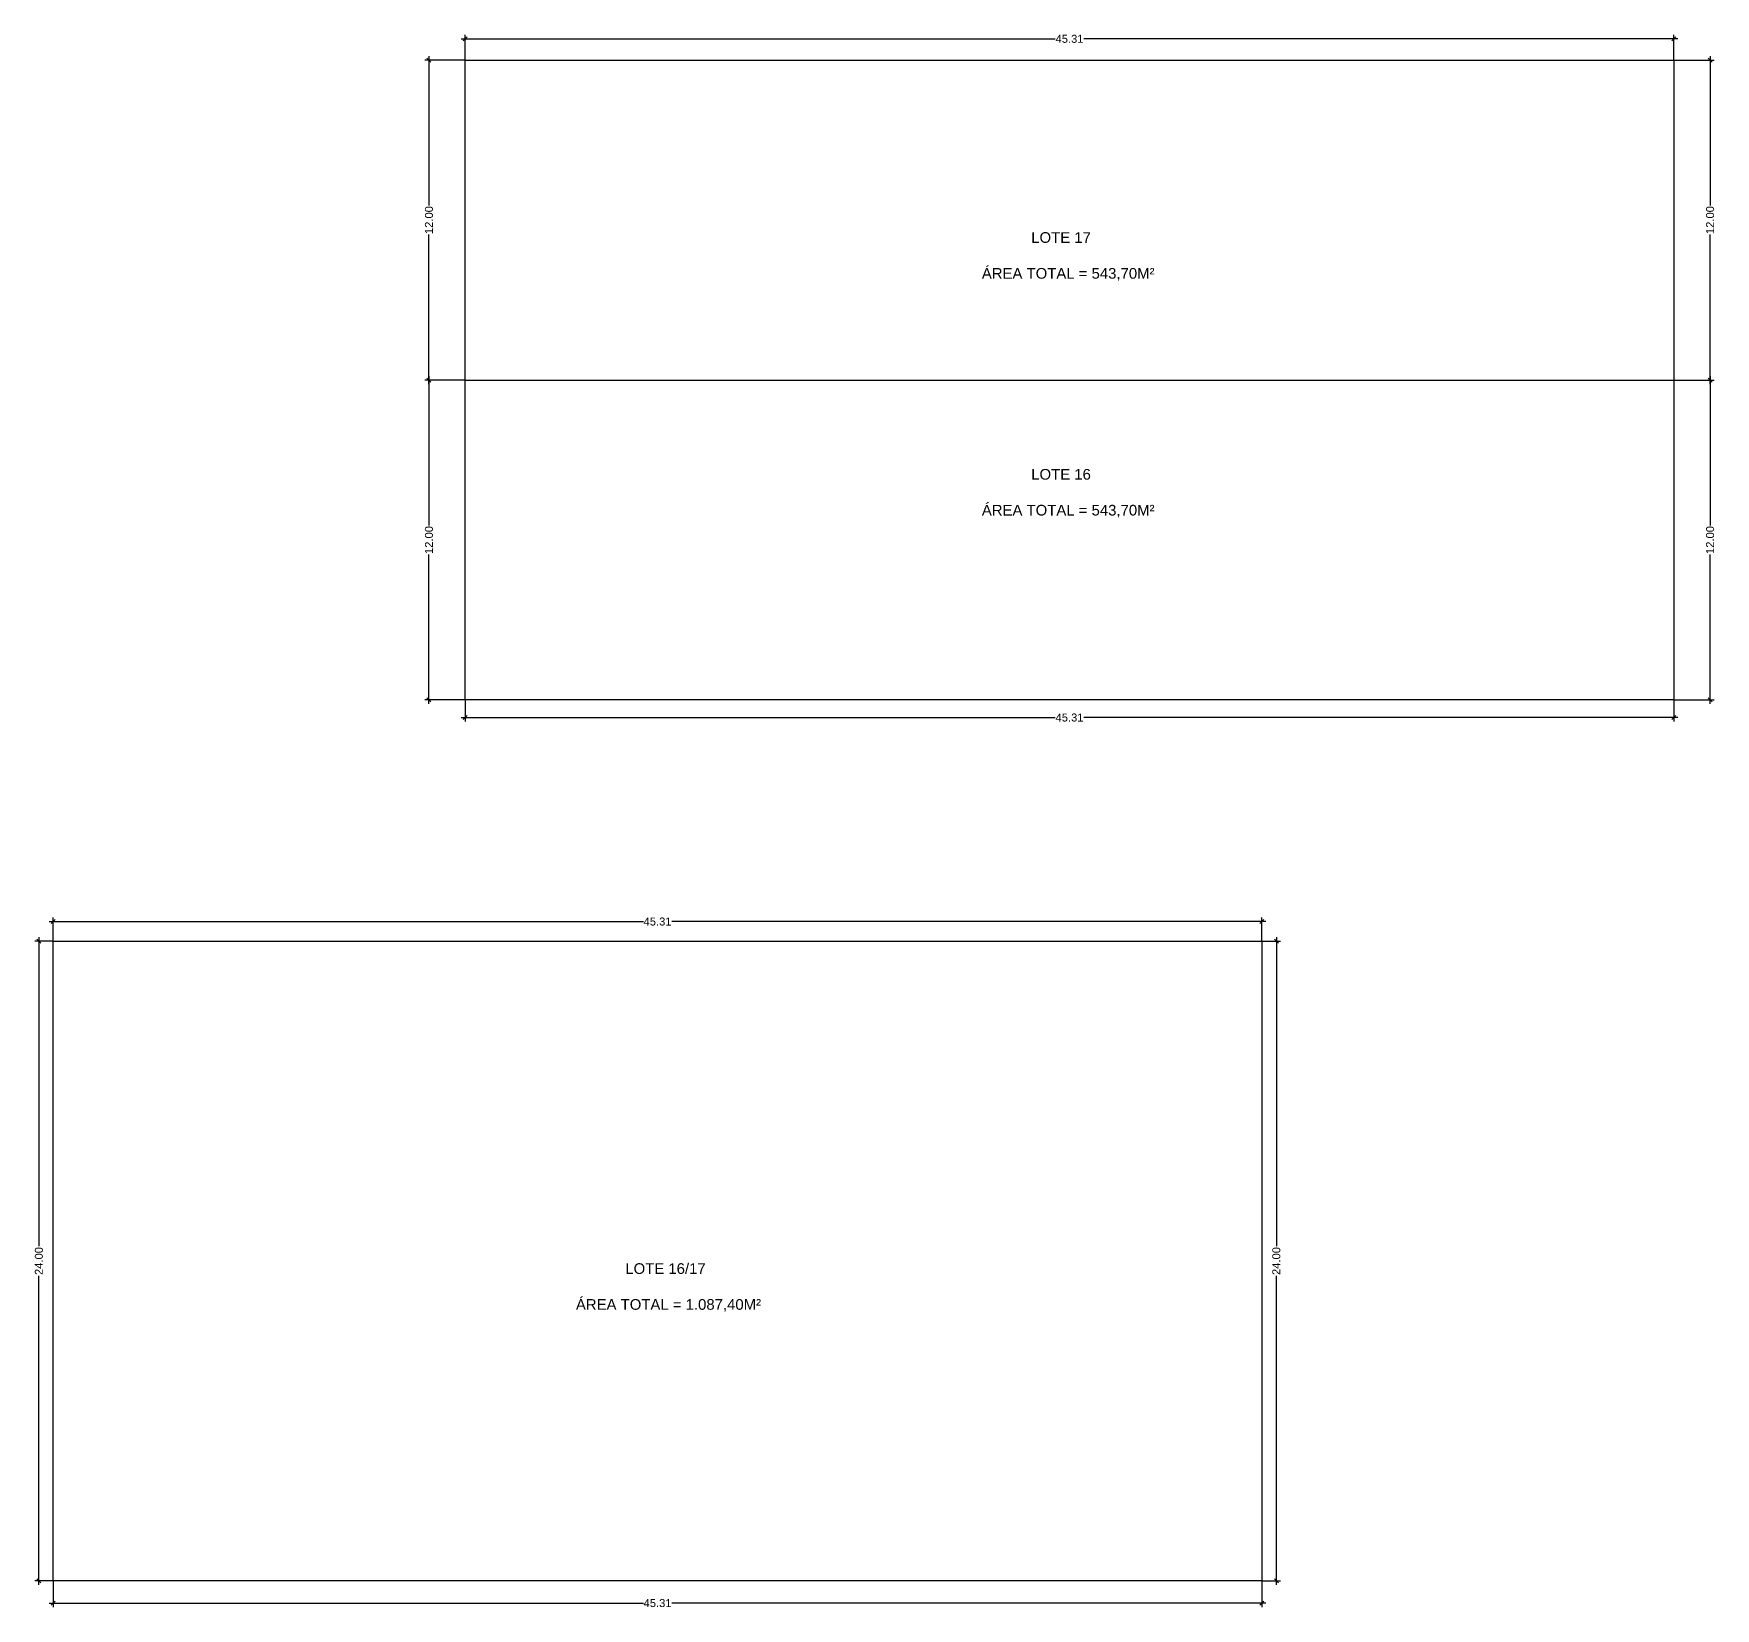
# Model space of a CAD drawing. Extents: x 71 to 190, y 136 to 195.
# Drawn here: x 126.9 to 189.9, y 135.9 to 194.9 of the extents above; entities that cross this region are included whole.
import ezdxf

# ---------------------------------------------------------------- set-up
doc = ezdxf.new("R2010")
doc.units = 0
doc.header["$MEASUREMENT"] = 0
doc.layers.get('0').update_dxf_attribs({"linetype": 'CONTINUOUS'})
doc.layers.get('DEFPOINTS').update_dxf_attribs({"linetype": 'CONTINUOUS'})
doc.layers.add('cota', color=1, linetype='CONTINUOUS')
doc.layers.add('texto', color=7, linetype='CONTINUOUS')
doc.styles.get("Standard").update_dxf_attribs({"font": 'arial.ttf'})
doc.dimstyles.new('cotass', dxfattribs={"dimtxt": 0.15, "dimasz": 0.15, "dimexe": 0.15, "dimexo": 0, "dimgap": 0.05, "dimtad": 0, "dimzin": 4, "dimdsep": 46, "dimtxsty": 'Standard', "dimblk": 'OBLIQUE', "dimcen": 0, "dimdle": 0.15, "dimclrd": 256, "dimclrt": 4, "dimadec": 0, "dimazin": 1, "dimtfac": 1, "dimtix": 1, "dimtofl": 0, "dimtmove": 0, "dimatfit": 3, "dimldrblk": 'OPEN30', "dimfxl": 0, "dimtolj": 1, "dimtzin": 0, "dimlwd": -1, "dimarcsym": 0})

# ---------------------------------------------------------------- blocks, each defined once
blk = doc.blocks.new('_Oblique')
at = {"color": 0, "linetype": 'ByBlock', "lineweight": -2}
blk.add_line((-0.5, -0.5), (0.5, 0.5), dxfattribs=at)
blk = doc.blocks.new('*D8')
at = {"layer": 'cota', "color": 0, "lineweight": -2, "transparency": 16777216}
for p, q in [((143.056, 193.924), (143.056, 194.87)), ((188.366, 193.924), (188.366, 194.87))]:
    blk.add_line(p, q, dxfattribs=at)
at = {"layer": 'cota', "transparency": 16777216}
for p, q in [((142.906, 194.72), (165.178, 194.72)), ((188.516, 194.72), (166.245, 194.72))]:
    blk.add_line(p, q, dxfattribs=at)
at = {"layer": 'DEFPOINTS', "color": 0, "transparency": 16777216}
for p in [(188.366, 194.72), (143.056, 193.924), (188.366, 193.924)]:
    blk.add_point(p, dxfattribs=at)
at = {"layer": 'cota', "transparency": 16777216, "xscale": 0.15, "yscale": 0.15, "zscale": 0.15, "rotation": 180}
blk.add_blockref('_Oblique', (143.056, 194.72), dxfattribs=at)
at = {"layer": 'cota', "transparency": 16777216, "xscale": 0.15, "yscale": 0.15, "zscale": 0.15}
blk.add_blockref('_Oblique', (188.366, 194.72), dxfattribs=at)
at = {"layer": 'cota', "color": 4, "transparency": 16777216, "insert": (165.711, 194.72), "char_height": 0.3, "attachment_point": 5}
blk.add_mtext('\\A1;45.31', dxfattribs=at)
blk = doc.blocks.new('_Open30')
at = {"color": 0, "linetype": 'ByBlock', "lineweight": -2}
for p, q in [((-1, 0.27), (0, 0)), ((0, 0), (-1, -0.27)), ((0, 0), (-1, 0))]:
    blk.add_line(p, q, dxfattribs=at)
blk = doc.blocks.new('*D9')
at = {"layer": 'cota', "color": 0, "lineweight": -2, "transparency": 16777216}
for p, q in [((143.056, 193.924), (141.544, 193.924)), ((143.056, 181.924), (141.544, 181.924))]:
    blk.add_line(p, q, dxfattribs=at)
at = {"layer": 'cota', "transparency": 16777216}
for p, q in [((141.694, 194.074), (141.694, 188.466)), ((141.694, 181.774), (141.694, 187.383))]:
    blk.add_line(p, q, dxfattribs=at)
at = {"layer": 'DEFPOINTS', "color": 0, "transparency": 16777216}
for p in [(143.056, 193.924), (141.694, 181.924), (143.056, 181.924)]:
    blk.add_point(p, dxfattribs=at)
at = {"layer": 'cota', "transparency": 16777216, "xscale": 0.15, "yscale": 0.15, "zscale": 0.15}
for p, rotation in [((141.694, 193.924), 90), ((141.694, 181.924), 270)]:
    blk.add_blockref('_Oblique', p, dxfattribs=dict(at, rotation=rotation))
at = {"layer": 'cota', "color": 4, "transparency": 16777216, "insert": (141.694, 187.924), "char_height": 0.3, "attachment_point": 5, "rotation": 90}
blk.add_mtext('\\A1;12.00', dxfattribs=at)
blk = doc.blocks.new('*D10')
at = {"layer": 'cota', "color": 0, "lineweight": -2, "transparency": 16777216}
for p, q in [((143.056, 181.924), (141.544, 181.924)), ((143.056, 169.924), (141.544, 169.924))]:
    blk.add_line(p, q, dxfattribs=at)
at = {"layer": 'cota', "transparency": 16777216}
for p, q in [((141.694, 182.074), (141.694, 176.466)), ((141.694, 169.774), (141.694, 175.383))]:
    blk.add_line(p, q, dxfattribs=at)
at = {"layer": 'DEFPOINTS', "color": 0, "transparency": 16777216}
for p in [(143.056, 181.924), (141.694, 169.924), (143.056, 169.924)]:
    blk.add_point(p, dxfattribs=at)
at = {"layer": 'cota', "transparency": 16777216, "xscale": 0.15, "yscale": 0.15, "zscale": 0.15}
for p, rotation in [((141.694, 181.924), 90), ((141.694, 169.924), 270)]:
    blk.add_blockref('_Oblique', p, dxfattribs=dict(at, rotation=rotation))
at = {"layer": 'cota', "color": 4, "transparency": 16777216, "insert": (141.694, 175.924), "char_height": 0.3, "attachment_point": 5, "rotation": 90}
blk.add_mtext('\\A1;12.00', dxfattribs=at)
blk = doc.blocks.new('*D11')
at = {"layer": 'cota', "color": 0, "lineweight": -2, "transparency": 16777216}
for p, q in [((188.366, 193.924), (189.879, 193.924)), ((188.366, 181.924), (189.879, 181.924))]:
    blk.add_line(p, q, dxfattribs=at)
at = {"layer": 'cota', "transparency": 16777216}
for p, q in [((189.729, 194.074), (189.729, 188.466)), ((189.729, 181.774), (189.729, 187.383))]:
    blk.add_line(p, q, dxfattribs=at)
at = {"layer": 'DEFPOINTS', "color": 0, "transparency": 16777216}
for p in [(188.366, 193.924), (188.366, 181.924), (189.729, 181.924)]:
    blk.add_point(p, dxfattribs=at)
at = {"layer": 'cota', "transparency": 16777216, "xscale": 0.15, "yscale": 0.15, "zscale": 0.15}
for p, rotation in [((189.729, 193.924), 90), ((189.729, 181.924), 270)]:
    blk.add_blockref('_Oblique', p, dxfattribs=dict(at, rotation=rotation))
at = {"layer": 'cota', "color": 4, "transparency": 16777216, "insert": (189.729, 187.924), "char_height": 0.3, "attachment_point": 5, "rotation": 90}
blk.add_mtext('\\A1;12.00', dxfattribs=at)
blk = doc.blocks.new('*D12')
at = {"layer": 'cota', "color": 0, "lineweight": -2, "transparency": 16777216}
for p, q in [((188.366, 181.924), (189.879, 181.924)), ((188.366, 169.924), (189.879, 169.924))]:
    blk.add_line(p, q, dxfattribs=at)
at = {"layer": 'cota', "transparency": 16777216}
for p, q in [((189.729, 182.074), (189.729, 176.466)), ((189.729, 169.774), (189.729, 175.383))]:
    blk.add_line(p, q, dxfattribs=at)
at = {"layer": 'DEFPOINTS', "color": 0, "transparency": 16777216}
for p in [(188.366, 181.924), (188.366, 169.924), (189.729, 169.924)]:
    blk.add_point(p, dxfattribs=at)
at = {"layer": 'cota', "transparency": 16777216, "xscale": 0.15, "yscale": 0.15, "zscale": 0.15}
for p, rotation in [((189.729, 181.924), 90), ((189.729, 169.924), 270)]:
    blk.add_blockref('_Oblique', p, dxfattribs=dict(at, rotation=rotation))
at = {"layer": 'cota', "color": 4, "transparency": 16777216, "insert": (189.729, 175.924), "char_height": 0.3, "attachment_point": 5, "rotation": 90}
blk.add_mtext('\\A1;12.00', dxfattribs=at)
blk = doc.blocks.new('*D13')
at = {"layer": 'cota', "color": 0, "lineweight": -2, "transparency": 16777216}
for p, q in [((143.056, 169.924), (143.056, 169.115)), ((188.366, 169.924), (188.366, 169.115))]:
    blk.add_line(p, q, dxfattribs=at)
at = {"layer": 'cota', "transparency": 16777216}
for p, q in [((142.906, 169.265), (165.178, 169.265)), ((188.516, 169.265), (166.245, 169.265))]:
    blk.add_line(p, q, dxfattribs=at)
at = {"layer": 'DEFPOINTS', "color": 0, "transparency": 16777216}
for p in [(143.056, 169.924), (188.366, 169.924), (188.366, 169.265)]:
    blk.add_point(p, dxfattribs=at)
at = {"layer": 'cota', "transparency": 16777216, "xscale": 0.15, "yscale": 0.15, "zscale": 0.15, "rotation": 180}
blk.add_blockref('_Oblique', (143.056, 169.265), dxfattribs=at)
at = {"layer": 'cota', "transparency": 16777216, "xscale": 0.15, "yscale": 0.15, "zscale": 0.15}
blk.add_blockref('_Oblique', (188.366, 169.265), dxfattribs=at)
at = {"layer": 'cota', "color": 4, "transparency": 16777216, "insert": (165.711, 169.265), "char_height": 0.3, "attachment_point": 5}
blk.add_mtext('\\A1;45.31', dxfattribs=at)
blk = doc.blocks.new('*D14')
at = {"layer": 'cota', "transparency": 16777216}
for p, q in [((127.459, 161.614), (149.731, 161.614)), ((173.069, 161.614), (150.797, 161.614))]:
    blk.add_line(p, q, dxfattribs=at)
at = {"layer": 'cota', "color": 0, "lineweight": -2, "transparency": 16777216}
for p, q in [((127.609, 160.882), (127.609, 161.764)), ((172.919, 160.882), (172.919, 161.764))]:
    blk.add_line(p, q, dxfattribs=at)
at = {"layer": 'DEFPOINTS', "color": 0, "transparency": 16777216}
for p in [(172.919, 161.614), (127.609, 160.882), (172.919, 160.882)]:
    blk.add_point(p, dxfattribs=at)
at = {"layer": 'cota', "transparency": 16777216, "xscale": 0.15, "yscale": 0.15, "zscale": 0.15, "rotation": 180}
blk.add_blockref('_Oblique', (127.609, 161.614), dxfattribs=at)
at = {"layer": 'cota', "transparency": 16777216, "xscale": 0.15, "yscale": 0.15, "zscale": 0.15}
blk.add_blockref('_Oblique', (172.919, 161.614), dxfattribs=at)
at = {"layer": 'cota', "color": 4, "transparency": 16777216, "insert": (150.264, 161.614), "char_height": 0.3, "attachment_point": 5}
blk.add_mtext('\\A1;45.31', dxfattribs=at)
blk = doc.blocks.new('*D15')
at = {"layer": 'cota', "color": 0, "lineweight": -2, "transparency": 16777216}
for p, q in [((127.609, 160.882), (126.917, 160.882)), ((127.609, 136.882), (126.917, 136.882))]:
    blk.add_line(p, q, dxfattribs=at)
at = {"layer": 'cota', "transparency": 16777216}
for p, q in [((127.067, 161.032), (127.067, 149.441)), ((127.067, 136.732), (127.067, 148.324))]:
    blk.add_line(p, q, dxfattribs=at)
at = {"layer": 'DEFPOINTS', "color": 0, "transparency": 16777216}
for p in [(127.609, 160.882), (127.067, 136.882), (127.609, 136.882)]:
    blk.add_point(p, dxfattribs=at)
at = {"layer": 'cota', "transparency": 16777216, "xscale": 0.15, "yscale": 0.15, "zscale": 0.15}
for p, rotation in [((127.067, 160.882), 90), ((127.067, 136.882), 270)]:
    blk.add_blockref('_Oblique', p, dxfattribs=dict(at, rotation=rotation))
at = {"layer": 'cota', "color": 4, "transparency": 16777216, "insert": (127.067, 148.882), "char_height": 0.3, "attachment_point": 5, "rotation": 90}
blk.add_mtext('\\A1;24.00', dxfattribs=at)
blk = doc.blocks.new('*D16')
at = {"layer": 'cota', "color": 0, "lineweight": -2, "transparency": 16777216}
for p, q in [((172.919, 160.882), (173.615, 160.882)), ((172.919, 136.882), (173.615, 136.882))]:
    blk.add_line(p, q, dxfattribs=at)
at = {"layer": 'cota', "transparency": 16777216}
for p, q in [((173.465, 161.032), (173.465, 149.441)), ((173.465, 136.732), (173.465, 148.324))]:
    blk.add_line(p, q, dxfattribs=at)
at = {"layer": 'DEFPOINTS', "color": 0, "transparency": 16777216}
for p in [(172.919, 160.882), (172.919, 136.882), (173.465, 136.882)]:
    blk.add_point(p, dxfattribs=at)
at = {"layer": 'cota', "transparency": 16777216, "xscale": 0.15, "yscale": 0.15, "zscale": 0.15}
for p, rotation in [((173.465, 160.882), 90), ((173.465, 136.882), 270)]:
    blk.add_blockref('_Oblique', p, dxfattribs=dict(at, rotation=rotation))
at = {"layer": 'cota', "color": 4, "transparency": 16777216, "insert": (173.465, 148.882), "char_height": 0.3, "attachment_point": 5, "rotation": 90}
blk.add_mtext('\\A1;24.00', dxfattribs=at)
blk = doc.blocks.new('*D17')
at = {"layer": 'cota', "color": 0, "lineweight": -2, "transparency": 16777216}
for p, q in [((127.609, 136.882), (127.609, 135.902)), ((172.919, 136.882), (172.919, 135.902))]:
    blk.add_line(p, q, dxfattribs=at)
at = {"layer": 'cota', "transparency": 16777216}
for p, q in [((127.459, 136.052), (149.731, 136.052)), ((173.069, 136.052), (150.797, 136.052))]:
    blk.add_line(p, q, dxfattribs=at)
at = {"layer": 'DEFPOINTS', "color": 0, "transparency": 16777216}
for p in [(127.609, 136.882), (172.919, 136.882), (172.919, 136.052)]:
    blk.add_point(p, dxfattribs=at)
at = {"layer": 'cota', "transparency": 16777216, "xscale": 0.15, "yscale": 0.15, "zscale": 0.15, "rotation": 180}
blk.add_blockref('_Oblique', (127.609, 136.052), dxfattribs=at)
at = {"layer": 'cota', "transparency": 16777216, "xscale": 0.15, "yscale": 0.15, "zscale": 0.15}
blk.add_blockref('_Oblique', (172.919, 136.052), dxfattribs=at)
at = {"layer": 'cota', "color": 4, "transparency": 16777216, "insert": (150.264, 136.052), "char_height": 0.3, "attachment_point": 5}
blk.add_mtext('\\A1;45.31', dxfattribs=at)

msp = doc.modelspace()

# ---------------------------------------------------------------- linework, layer by layer
msp.add_line((143.056, 181.924), (188.366, 181.924))
for points in [[(143.056, 193.924), (188.366, 193.924), (188.366, 169.924), (143.056, 169.924), (143.056, 193.924)], [(127.609, 160.882), (172.919, 160.882), (172.919, 136.882), (127.609, 136.882), (127.609, 160.882)]]:
    msp.add_lwpolyline(points)

# ---------------------------------------------------------------- texts
at = {"layer": 'texto'}
for s, p in [('LOTE 17', (164.275, 187.07)), ('ÁREA TOTAL = 543,70M²', (162.423, 185.725)), ('LOTE 16', (164.275, 178.188)), ('ÁREA TOTAL = 543,70M²', (162.423, 176.843)), ('LOTE 16/17', (149.055, 148.399)), ('ÁREA TOTAL = 1.087,40M²', (147.203, 147.054))]:
    msp.add_text(s, height=0.4, dxfattribs=at).set_placement(p)

# ---------------------------------------------------------------- dimensions: what is measured, and where the dimension line sits
at = {"layer": 'cota'}
for base, p1, p2, picture, middle in [((188.366, 194.72), (143.056, 193.924), (188.366, 193.924), '*D8', (165.711, 194.72)), ((188.366, 169.265), (143.056, 169.924), (188.366, 169.924), '*D13', (165.711, 169.265)), ((172.919, 161.614), (127.609, 160.882), (172.919, 160.882), '*D14', (150.264, 161.614)), ((172.919, 136.052), (127.609, 136.882), (172.919, 136.882), '*D17', (150.264, 136.052))]:
    dim = msp.add_linear_dim(base=base, p1=p1, p2=p2, dimstyle='cotass', override={"dimtxt": 0.3}, dxfattribs=at)
    dim.commit()
    dim.dimension.update_dxf_attribs({"geometry": picture, "text_midpoint": middle})
for base, p1, p2, picture, middle in [((141.694, 181.924), (143.056, 193.924), (143.056, 181.924), '*D9', (141.694, 187.924)), ((189.729, 181.924), (188.366, 193.924), (188.366, 181.924), '*D11', (189.729, 187.924)), ((141.694, 169.924), (143.056, 181.924), (143.056, 169.924), '*D10', (141.694, 175.924)), ((189.729, 169.924), (188.366, 181.924), (188.366, 169.924), '*D12', (189.729, 175.924)), ((127.067, 136.882), (127.609, 160.882), (127.609, 136.882), '*D15', (127.067, 148.882)), ((173.465, 136.882), (172.919, 160.882), (172.919, 136.882), '*D16', (173.465, 148.882))]:
    dim = msp.add_linear_dim(base=base, p1=p1, p2=p2, angle=90, dimstyle='cotass', override={"dimtxt": 0.3}, dxfattribs=at)
    dim.commit()
    dim.dimension.update_dxf_attribs({"geometry": picture, "text_midpoint": middle})

doc.saveas('drawing.dxf')
